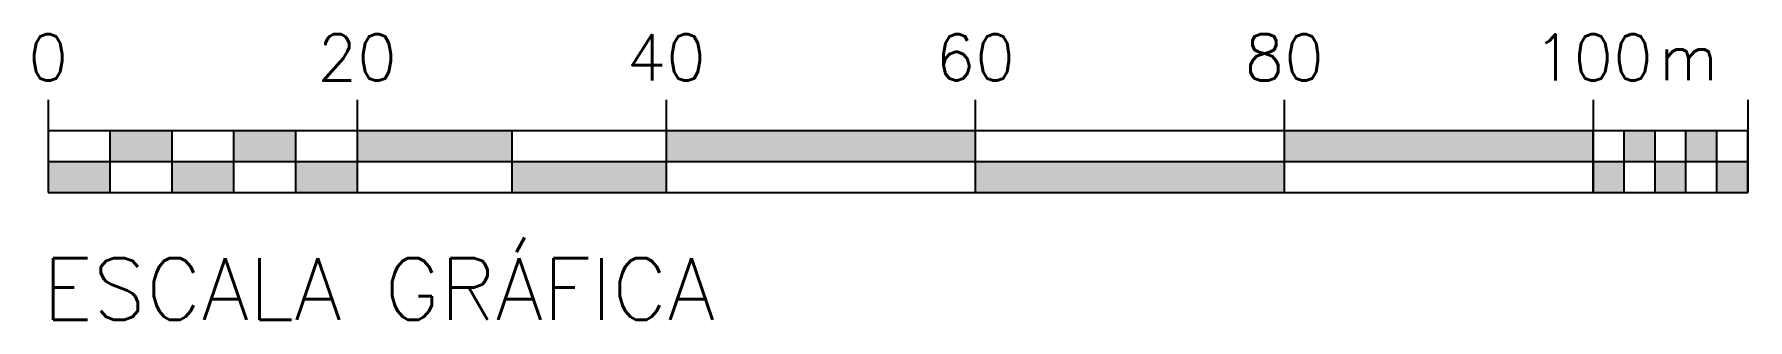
# Model space of a CAD drawing. Header units: millimetres. Extents: x 251 to 362, y 173 to 192.
import ezdxf
from ezdxf.enums import TextEntityAlignment as Align

# ---------------------------------------------------------------- set-up
doc = ezdxf.new("R2010")
doc.units = ezdxf.units.MM
doc.header["$LTSCALE"] = 0.02
doc.layers.add('1-Escalas_Gráficas', color=1, linetype='Continuous')
doc.styles.add('r60', font='romans.shx')
doc.styles.add('r80', font='romans.shx')

msp = doc.modelspace()

# ---------------------------------------------------------------- hatches: boundary and pattern name
at = {"layer": '1-Escalas_Gráficas'}
h = msp.add_hatch(color=256, dxfattribs=at)
h.paths.add_polyline_path([(256.39, 181.4), (256.39, 183.4), (252.39, 183.4), (252.39, 181.4)])
h.paths.add_polyline_path([(256.39, 185.4), (256.39, 183.4), (260.39, 183.4), (260.39, 185.4)])
h.paths.add_polyline_path([(260.39, 183.4), (260.39, 181.4), (264.39, 181.4), (264.39, 183.4)])
h.paths.add_polyline_path([(264.39, 185.4), (264.39, 183.4), (268.39, 183.4), (268.39, 185.4)])
h.paths.add_polyline_path([(268.39, 183.4), (268.39, 181.4), (272.39, 181.4), (272.39, 183.4)])
h = msp.add_hatch(color=256, dxfattribs=at)
h.paths.add_polyline_path([(272.39, 185.4), (272.39, 183.4), (282.39, 183.4), (282.39, 185.4)])
h.paths.add_polyline_path([(282.39, 183.4), (282.39, 181.4), (292.39, 181.4), (292.39, 183.4)])
h.paths.add_polyline_path([(292.39, 185.4), (292.39, 183.4), (312.39, 183.4), (312.39, 185.4)])
h.paths.add_polyline_path([(312.39, 183.4), (312.39, 181.4), (332.39, 181.4), (332.39, 183.4)])
h.paths.add_polyline_path([(352.39, 183.4), (352.39, 185.4), (332.39, 185.4), (332.39, 183.4)])
h = msp.add_hatch(color=256, dxfattribs=at)
h.paths.add_polyline_path([(354.39, 183.4), (352.39, 183.4), (352.39, 181.4), (354.39, 181.4)])
h.paths.add_polyline_path([(356.39, 185.4), (354.39, 185.4), (354.39, 183.4), (356.39, 183.4)])
h.paths.add_polyline_path([(358.39, 183.4), (356.39, 183.4), (356.39, 181.4), (358.39, 181.4)])
h.paths.add_polyline_path([(360.39, 185.4), (358.39, 185.4), (358.39, 183.4), (360.39, 183.4)])
h.paths.add_polyline_path([(362.39, 183.4), (360.39, 183.4), (360.39, 181.4), (362.39, 181.4)])

# ---------------------------------------------------------------- linework, layer by layer
for p, q in [((252.39, 187.4), (252.39, 185.4)), ((272.39, 187.4), (272.39, 185.4)), ((292.39, 187.4), (292.39, 185.4)), ((312.39, 187.4), (312.39, 185.4)), ((332.39, 187.4), (332.39, 185.4)), ((352.39, 187.4), (352.39, 185.4)), ((352.39, 187.4), (352.39, 185.4)), ((362.39, 187.4), (362.39, 185.4)), ((252.39, 185.4), (362.39, 185.4)), ((252.39, 185.4), (252.39, 181.4)), ((256.39, 185.4), (256.39, 181.4)), ((260.39, 185.4), (260.39, 181.4)), ((264.39, 185.4), (264.39, 181.4)), ((268.39, 185.4), (268.39, 181.4)), ((272.39, 185.4), (272.39, 181.4)), ((282.39, 185.4), (282.39, 181.4)), ((292.39, 185.4), (292.39, 181.4)), ((312.39, 185.4), (312.39, 181.4)), ((332.39, 185.4), (332.39, 181.4)), ((352.39, 185.4), (352.39, 181.4)), ((352.39, 181.4), (352.39, 185.4)), ((352.39, 181.4), (352.39, 185.4)), ((352.39, 185.4), (352.39, 181.4)), ((354.39, 181.4), (354.39, 185.4)), ((356.39, 181.4), (356.39, 185.4)), ((358.39, 181.4), (358.39, 185.4)), ((360.39, 181.4), (360.39, 185.4)), ((362.39, 185.4), (362.39, 181.4)), ((362.39, 181.4), (362.39, 185.4)), ((252.39, 183.4), (362.39, 183.4)), ((252.39, 181.4), (362.39, 181.4))]:
    msp.add_line(p, q, dxfattribs=at)

# ---------------------------------------------------------------- texts
at = {"layer": '1-Escalas_Gráficas', "color": 2, "style": 'r60'}
for s, p in [('0', (252.39, 188.64)), ('20', (272.39, 188.64)), ('40', (292.39, 188.64)), ('60', (312.39, 188.64)), ('80', (332.39, 188.64)), ('100', (352.39, 188.64))]:
    msp.add_text(s, height=3, dxfattribs=at).set_placement(p, align=Align.CENTER)
at = {"layer": '1-Escalas_Gráficas', "color": 2}
for s, height, style, p in [('m', 3, 'r60', (356.63, 188.66)), ('ESCALA GRÁFICA', 4, 'r80', (252.02, 173.15))]:
    msp.add_text(s, height=height, dxfattribs=dict(at, style=style)).set_placement(p)

doc.saveas('drawing.dxf')
